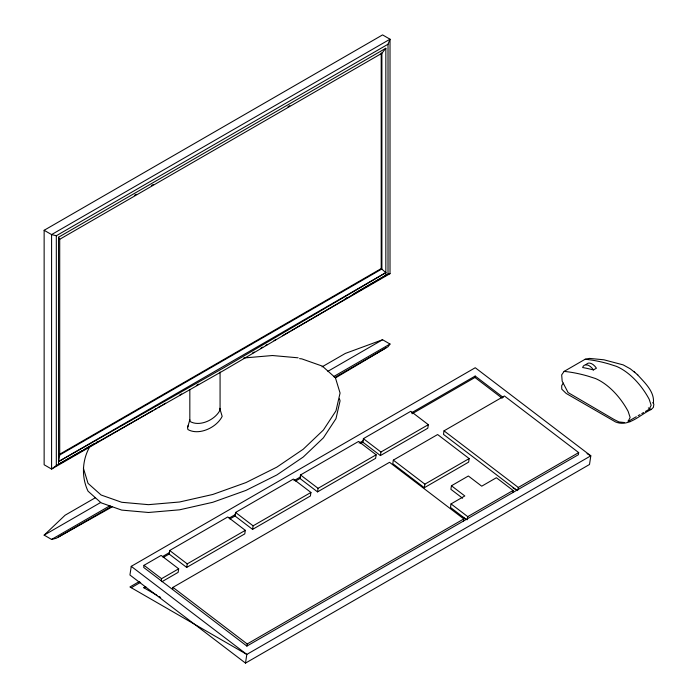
<?xml version="1.0" encoding="UTF-8"?>
<svg xmlns="http://www.w3.org/2000/svg" width="698" height="698" viewBox="0 0 698 698"><rect width="100%" height="100%" fill="white"/><g stroke="black" fill="none" stroke-linecap="round" stroke-linejoin="round"><path stroke-width="1.05" d="M653.389 402.99C654.759 391.473 644.324 382.382 637.257 374.416M131.241 566.34L129.941 575.012L245.495 663.1L589.505 464.493L590.813 455.82L475.251 367.733L131.241 566.34L246.804 654.427L245.495 663.1M161.927 581.713L178.138 572.36L178.679 568.809L161.125 555.425L144.015 565.31L143.692 567.439L246.883 646.095L578.363 454.721L578.686 452.592L504.418 395.975L444.024 430.841L443.492 434.392L516.895 490.354M161.247 580.815L161.561 578.686L178.679 568.809M169.143 554.038L169.675 550.486L227.757 516.956L245.312 530.34L244.771 533.883L186.689 567.422L169.143 554.038L163.157 557.493M172.615 589.487L172.938 587.358L389.536 462.303L463.804 518.919L463.481 521.048M186.689 567.422L187.23 563.871L245.312 530.34M235.017 516.005L235.558 512.454L293.387 479.064L310.933 492.448L310.401 495.999L252.571 529.381L235.017 516.005L229.816 519.007M252.571 529.381L253.104 525.838L310.933 492.448M246.883 646.095L247.205 643.966L463.804 518.919M299.983 478.496L300.515 474.954L358.598 441.415L376.152 454.799L375.611 458.342L317.529 491.881L299.983 478.496L295.524 481.07M317.529 491.881L318.07 488.33L376.152 454.799M362.864 442.192L363.396 438.649L410.782 411.288L428.328 424.672L427.795 428.223L380.41 455.576L362.864 442.192L360.465 443.579M380.41 455.576L380.951 452.025L428.328 424.672M393.332 460.113L392.791 463.664L424.332 487.71L468.62 462.137L469.161 458.586L437.62 434.54L393.332 460.113L424.873 484.159L424.332 487.71M512.768 492.587L513.091 490.458L496.383 477.729L481.725 486.183L468.358 476.001L451.44 485.764L450.899 489.315L462.6 498.232M451.44 485.764L464.807 495.955L451.03 503.904L450.498 507.455L466.369 519.556M412.117 413.757L474.954 377.478L475.172 376.056L503.241 397.459M467.416 518.771L467.739 516.642L513.091 490.458M517.968 489.586L518.291 487.457L578.686 452.592M59.984 454.049L381.213 268.59L385.837 272.639L223.552 367.898L58.553 461.587L59.714 454.983L59.714 239.283L58.553 237.224L385.837 48.267L385.837 275.3L223.552 370.559L58.553 464.257L58.553 237.224M339.446 398.82L340.066 400.853L335.974 418.669L323.41 437.829L303.237 457.033L276.827 474.954L245.984 490.389L212.794 502.281L179.543 509.819L148.482 512.48L121.722 510.098L101.105 502.83L88.027 491.165C81.326 477.144 82.085 460.156 89.745 446.79M189.83 419.847L190.17 421.548C199.942 427.045 215.368 419.699 220.071 410.014L219.739 408.313L222.165 416.357C216.781 427.446 199.122 435.849 187.928 429.558L187.544 427.612L189.83 419.847L189.83 389.449M187.544 427.612L188.338 425.274M353.773 293.814L388.018 274.044L388.018 44.236L390.016 39.201L382.574 34.9L44.14 230.288L44.14 464.763L51.582 469.065L152.452 410.825M563.347 383.132L561.681 385.636L561.785 389.17L566.183 393.445L615.584 421.967C628.994 427.394 639.996 414.542 651.164 409.543L653.389 407.353L653.86 404.159L652.752 402.65M322.022 366.878L345.344 353.415L382.574 339.743L390.016 344.035L388.018 346.758L334.909 377.417M59.714 239.283L381.885 53.284L385.837 48.267M637.754 374.843L630.285 368.814L623.183 364.888L603.91 359.793L589.461 358.406L585.151 359.252L564.115 371.397L561.681 374.87L562.178 381.195L568.111 392.59L614.057 419.489L618.986 421.967L624.352 422.526M111.375 506.478L56.32 538.254L51.582 539.432L44.14 535.13L65.088 515.22L95.39 497.726M82.137 450.646L56.32 465.549L51.582 469.065L51.582 234.589L44.14 230.288M385.837 348.014L335.764 377.74M291.031 330.817L390.016 273.668L390.016 39.201L51.582 234.589L56.32 235.741L388.018 44.236M134.4 195.388L136.285 194.297M151.353 185.589L153.237 184.508M287.951 106.733L289.836 105.642M58.553 461.587L385.837 272.639M84.022 449.556L94.396 443.562M96.28 442.471L98.174 441.389M345.283 298.718L347.168 297.627M154.337 409.735L156.23 408.653M158.114 407.562L160.941 405.931M162.826 404.84L165.653 403.208M179.796 395.042L181.681 393.951M196.766 385.244L198.651 384.162M252.379 353.136L254.264 352.045M260.869 348.232L262.753 347.15M265.58 345.519L267.465 344.428M274.061 340.615L275.946 339.525M282.55 335.721L289.147 331.908M44.14 535.13L100.704 502.473M327.894 371.31L382.574 339.743M51.582 539.432L110.031 505.684M333.452 376.693L390.016 344.035M162.512 556.568L169.352 552.624M229.171 518.091L235.235 514.583M293.954 480.686L300.192 477.083M359.077 443.082L363.073 440.778M411.392 412.876L475.172 376.056M139.364 581.513L129.941 586.957L246.804 654.427L590.813 455.82L587.053 453.648M131.241 587.707L140.673 582.272M145.489 586.625L143.692 587.664L156.945 595.315M144.015 587.847L145.812 586.809M593.431 369.931A240.129 138.64 60 0 0 582.629 367.523A9.641 5.567 60 0 1 593.431 369.931L596.432 368.195A9.641 5.567 60 0 0 586.041 364.836M424.873 484.159L469.161 458.586M636.306 416.732L628.078 421.487L630.128 417.448L628.121 411.34A53.127 30.668 60 0 0 595.411 378.499L588.056 376.152A240.129 138.64 60 0 0 566.54 371.659L564.115 371.397M638.138 415.676L639.961 414.621M641.794 413.565L643.626 412.509M645.449 411.454L649.114 409.342L651.164 405.302L649.157 399.195A53.127 30.668 60 0 0 616.447 366.354L609.101 364.007A240.129 138.64 60 0 0 587.576 359.514L585.151 359.252M112.317 506.783L58.553 536.971M388.018 274.044L390.016 273.668M243.672 357.995L272.438 355.526L298.133 357.812M299.573 358.65L301.719 358.842L322.336 366.118L335.415 377.775L340.066 393.035L335.974 410.86L323.41 430.02L303.237 449.215L276.827 467.145L245.984 482.571L212.794 494.463L179.543 502.002L148.482 504.663L121.722 502.281L101.105 495.013L88.027 483.348L83.367 468.088M648.346 407.911L651.164 409.543M628.252 420.606L630.128 421.688M513.091 487.911L517.759 490.607M462.713 517.201L467.206 519.792M59.042 454.59L59.714 454.983L381.885 268.974L381.885 53.284M158.795 596.389L160.645 597.453M474.954 377.478L502.176 398.226M444.024 430.841L518.291 487.457M451.03 503.904L467.739 516.642M363.396 438.649L380.951 452.025M300.515 474.954L318.07 488.33M235.558 512.454L253.104 525.838M169.675 550.486L187.23 563.871M144.015 565.31L161.561 578.686M172.938 587.358L247.205 643.966M633.81 371.415L634.866 372.339M381.213 52.891L381.213 268.59M220.071 372.025L220.071 410.014M56.32 235.741L56.32 465.549"/></g></svg>
